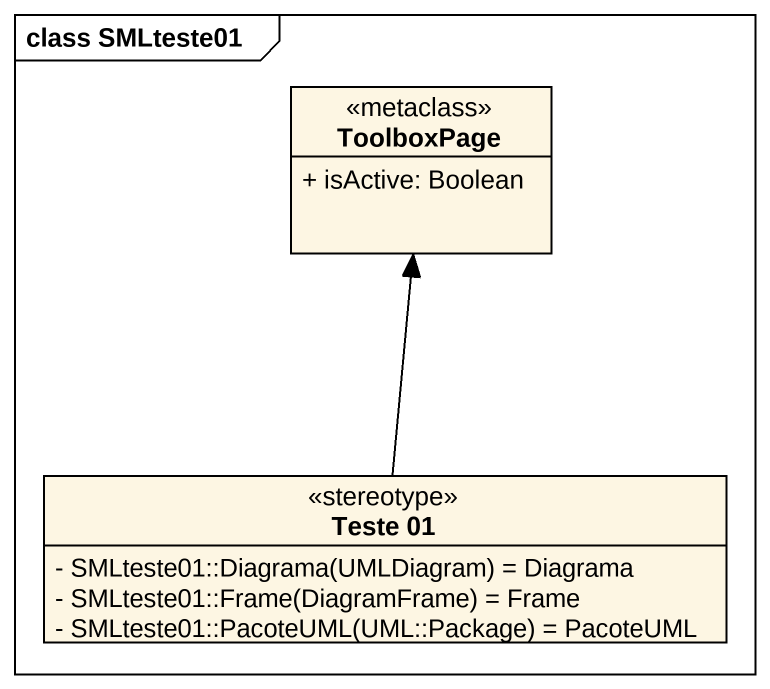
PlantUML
@startuml
mainframe class SMLteste01
hide circle
hide empty members
skinparam classAttributeIconSize 0
class ToolboxPage <<metaclass>> {
  + isActive: Boolean
}
class "Teste 01" as Teste_01 <<stereotype>> {
  {field} - SMLteste01::Diagrama(UMLDiagram) = Diagrama
  {field} - SMLteste01::Frame(DiagramFrame) = Frame
  {field} - SMLteste01::PacoteUML(UML::Package) = PacoteUML
}
Teste_01 -up-> ToolboxPage
@enduml
